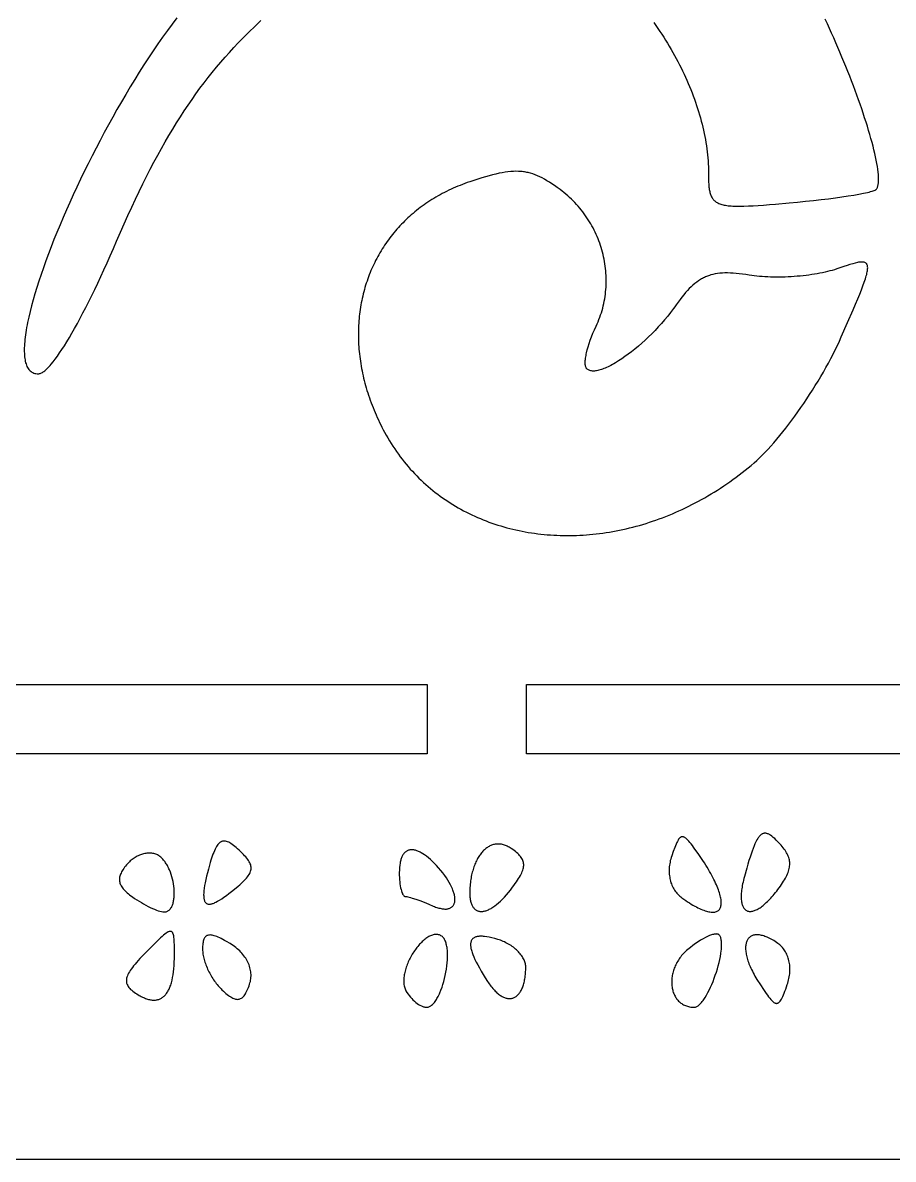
# Model space of a CAD drawing. Extents: x -452 to 452, y -1000 to 1000.
# Drawn here: x 64 to 294.4, y -1000 to -699.2 of the extents above; entities that cross this region are included whole.
import ezdxf

# ---------------------------------------------------------------- set-up
doc = ezdxf.new("R2010")
doc.units = 0
doc.layers.add('LAYER_1', color=18, linetype='CONTINUOUS')

msp = doc.modelspace()

# ---------------------------------------------------------------- linework, layer by layer
at = {"layer": 'LAYER_1'}
for points in [[(0, -1000), (452.5, -1000), (452.5, 1000), (-452.5, 1000), (-452.5, -1000)], [(351.23, -707.7), (350.99, -892.7), (197.29, -892.7), (197.29, -874.38), (333.59, -874.38), (333.59, -707.7)], [(257.52, -815.67), (258.23, -815.05), (258.95, -814.37), (259.69, -813.65), (260.44, -812.88), (261.21, -812.08), (261.98, -811.23), (262.76, -810.35), (263.55, -809.43), (264.34, -808.47), (265.14, -807.49), (265.93, -806.48), (266.73, -805.44), (267.53, -804.37), (268.33, -803.29), (269.12, -802.18), (269.91, -801.06), (270.69, -799.92), (271.46, -798.76), (272.23, -797.59), (272.98, -796.42), (273.72, -795.23), (274.45, -794.04), (275.16, -792.85), (275.85, -791.66), (276.53, -790.46), (277.18, -789.27), (277.81, -788.09), (278.43, -786.91), (279.01, -785.75), (279.57, -784.59), (280.11, -783.45), (280.61, -782.32), (282.28, -778.51), (283.72, -775.18), (284.36, -773.68), (284.94, -772.3), (285.47, -771.03), (285.93, -769.85), (286.34, -768.78), (286.69, -767.81), (286.99, -766.93), (287.11, -766.52), (287.22, -766.14), (287.32, -765.78), (287.4, -765.44), (287.47, -765.12), (287.52, -764.82), (287.56, -764.54), (287.58, -764.29), (287.59, -764.05), (287.58, -763.83), (287.56, -763.62), (287.52, -763.44), (287.47, -763.28), (287.4, -763.13), (287.32, -763), (287.23, -762.88), (287.11, -762.78), (286.99, -762.7), (286.85, -762.63), (286.69, -762.58), (286.52, -762.54), (286.33, -762.52), (286.13, -762.51), (285.91, -762.51), (285.68, -762.53), (285.43, -762.55), (285.17, -762.59), (284.89, -762.64), (284.29, -762.78), (283.63, -762.96), (282.9, -763.17), (282.12, -763.42), (281.27, -763.71), (279.38, -764.35), (278.81, -764.54), (278.22, -764.72), (277.61, -764.89), (276.97, -765.05), (276.32, -765.21), (275.64, -765.35), (274.95, -765.49), (274.24, -765.62), (273.51, -765.74), (272.77, -765.86), (272.03, -765.96), (271.27, -766.06), (270.5, -766.15), (269.72, -766.23), (268.94, -766.3), (268.16, -766.36), (267.37, -766.41), (266.58, -766.45), (265.79, -766.48), (265.01, -766.5), (264.22, -766.52), (263.44, -766.52), (262.67, -766.51), (261.91, -766.5), (261.15, -766.47), (260.41, -766.43), (259.67, -766.39), (258.95, -766.33), (258.25, -766.26), (257.56, -766.18), (256.89, -766.09), (256.24, -765.99), (255.33, -765.85), (254.45, -765.72), (253.61, -765.62), (252.79, -765.53), (252.01, -765.47), (251.25, -765.43), (250.52, -765.41), (249.82, -765.42), (249.14, -765.44), (248.48, -765.49), (247.84, -765.57), (247.23, -765.67), (246.63, -765.8), (246.05, -765.95), (245.76, -766.04), (245.48, -766.13), (245.2, -766.23), (244.93, -766.34), (244.66, -766.45), (244.39, -766.58), (244.13, -766.7), (243.87, -766.84), (243.61, -766.98), (243.35, -767.13), (242.84, -767.46), (242.34, -767.81), (241.84, -768.19), (241.35, -768.61), (240.87, -769.06), (240.38, -769.54), (239.89, -770.05), (239.41, -770.59), (238.92, -771.17), (238.43, -771.79), (237.93, -772.44), (237.42, -773.13), (236.91, -773.85), (236.55, -774.35), (236.19, -774.86), (235.44, -775.85), (234.66, -776.83), (233.85, -777.8), (233.03, -778.76), (232.18, -779.69), (231.32, -780.6), (230.45, -781.49), (229.57, -782.36), (228.68, -783.2), (227.78, -784.01), (226.89, -784.79), (225.99, -785.54), (225.1, -786.25), (224.22, -786.92), (223.35, -787.56), (222.49, -788.15), (221.65, -788.71), (220.83, -789.21), (220.42, -789.45), (220.03, -789.67), (219.63, -789.88), (219.25, -790.08), (218.87, -790.26), (218.5, -790.43), (218.14, -790.59), (217.79, -790.74), (217.44, -790.87), (217.1, -790.98), (216.78, -791.09), (216.46, -791.17), (216.15, -791.24), (215.85, -791.3), (215.56, -791.34), (215.29, -791.37), (215.02, -791.38), (214.77, -791.37), (214.53, -791.35), (214.3, -791.31), (214.08, -791.25), (213.88, -791.18), (213.69, -791.08), (213.52, -790.97), (213.36, -790.84), (213.21, -790.7), (213.12, -790.58), (213.05, -790.44), (212.98, -790.28), (212.93, -790.09), (212.89, -789.89), (212.86, -789.67), (212.84, -789.43), (212.84, -789.17), (212.84, -788.9), (212.86, -788.6), (212.89, -788.3), (212.93, -787.97), (212.98, -787.64), (213.04, -787.29), (213.11, -786.92), (213.18, -786.55), (213.37, -785.76), (213.6, -784.94), (213.87, -784.08), (214.17, -783.2), (214.5, -782.29), (214.87, -781.37), (215.27, -780.43), (215.71, -779.49), (215.98, -778.9), (216.23, -778.32), (216.47, -777.73), (216.69, -777.13), (216.91, -776.53), (217.1, -775.93), (217.28, -775.33), (217.45, -774.72), (217.61, -774.11), (217.75, -773.5), (217.87, -772.88), (217.99, -772.27), (218.09, -771.65), (218.17, -771.03), (218.24, -770.41), (218.3, -769.79), (218.34, -769.17), (218.37, -768.55), (218.39, -767.92), (218.39, -767.3), (218.38, -766.68), (218.36, -766.06), (218.32, -765.44), (218.27, -764.82), (218.21, -764.2), (218.14, -763.58), (218.05, -762.96), (217.94, -762.35), (217.83, -761.74), (217.7, -761.13), (217.56, -760.52), (217.41, -759.91), (217.24, -759.31), (217.07, -758.71), (216.87, -758.12), (216.67, -757.52), (216.46, -756.94), (216.23, -756.35), (215.99, -755.77), (215.74, -755.2), (215.47, -754.63), (215.19, -754.06), (214.91, -753.5), (214.6, -752.95), (214.29, -752.4), (213.97, -751.85), (213.63, -751.32), (213.28, -750.78), (212.92, -750.26), (212.55, -749.74), (212.17, -749.23), (211.77, -748.73), (211.37, -748.23), (210.95, -747.74), (210.52, -747.26), (210.08, -746.79), (209.63, -746.33), (209.17, -745.87), (208.7, -745.43), (208.21, -744.99), (207.72, -744.56), (207.21, -744.14), (206.69, -743.73), (206.17, -743.34), (205.43, -742.8), (204.72, -742.3), (204.03, -741.83), (203.36, -741.39), (202.71, -740.99), (202.06, -740.62), (201.43, -740.27), (200.8, -739.96), (200.18, -739.68), (199.57, -739.43), (198.95, -739.21), (198.34, -739.02), (198.03, -738.94), (197.72, -738.86), (197.41, -738.79), (197.1, -738.73), (196.78, -738.68), (196.47, -738.63), (196.15, -738.59), (195.82, -738.56), (195.17, -738.52), (194.5, -738.51), (193.81, -738.53), (193.1, -738.57), (192.38, -738.65), (191.62, -738.75), (190.84, -738.88), (190.04, -739.04), (189.2, -739.23), (188.32, -739.44), (187.42, -739.68), (186.47, -739.95), (185.48, -740.24), (184.45, -740.56), (183.37, -740.91), (182.25, -741.29), (181.61, -741.51), (180.98, -741.74), (180.35, -741.97), (179.73, -742.22), (179.11, -742.47), (178.5, -742.72), (177.9, -742.99), (177.31, -743.26), (176.72, -743.54), (176.13, -743.82), (175.56, -744.11), (174.99, -744.41), (174.43, -744.71), (173.87, -745.03), (173.32, -745.34), (172.78, -745.67), (172.24, -746), (171.72, -746.33), (171.19, -746.68), (170.68, -747.03), (170.17, -747.38), (169.67, -747.74), (169.17, -748.11), (168.69, -748.48), (168.21, -748.86), (167.73, -749.25), (167.27, -749.64), (166.81, -750.03), (166.35, -750.43), (165.91, -750.84), (165.47, -751.25), (165.04, -751.67), (164.61, -752.1), (164.19, -752.53), (163.78, -752.96), (163.38, -753.4), (162.98, -753.84), (162.6, -754.29), (162.21, -754.75), (161.84, -755.21), (161.47, -755.67), (161.11, -756.14), (160.76, -756.61), (160.41, -757.09), (160.08, -757.57), (159.75, -758.06), (159.42, -758.55), (159.11, -759.05), (158.8, -759.55), (158.5, -760.06), (158.2, -760.57), (157.92, -761.08), (157.64, -761.6), (157.37, -762.12), (157.11, -762.64), (156.85, -763.17), (156.6, -763.71), (156.36, -764.24), (156.13, -764.78), (155.9, -765.33), (155.68, -765.88), (155.48, -766.43), (155.27, -766.98), (155.08, -767.54), (154.89, -768.1), (154.71, -768.67), (154.54, -769.24), (154.38, -769.81), (154.22, -770.38), (154.08, -770.96), (153.94, -771.54), (153.8, -772.13), (153.68, -772.71), (153.57, -773.3), (153.46, -773.89), (153.36, -774.49), (153.27, -775.09), (153.18, -775.69), (153.11, -776.29), (153.04, -776.89), (152.98, -777.5), (152.93, -778.11), (152.89, -778.72), (152.85, -779.34), (152.82, -779.95), (152.8, -780.57), (152.79, -781.19), (152.79, -781.81), (152.8, -782.44), (152.81, -783.06), (152.84, -783.69), (152.87, -784.32), (152.91, -784.95), (152.95, -785.58), (153.01, -786.21), (153.08, -786.85), (153.15, -787.49), (153.23, -788.12), (153.32, -788.76), (153.42, -789.4), (153.53, -790.04), (153.64, -790.69), (153.77, -791.33), (153.9, -791.97), (154.04, -792.62), (154.19, -793.26), (154.35, -793.91), (154.52, -794.56), (154.69, -795.21), (154.88, -795.85), (155.07, -796.5), (155.27, -797.15), (155.48, -797.8), (155.7, -798.45), (155.93, -799.1), (156.17, -799.75), (156.42, -800.4), (156.67, -801.05), (156.94, -801.7), (157.21, -802.35), (157.49, -803), (157.78, -803.65), (158.08, -804.3), (158.39, -804.95), (158.71, -805.6), (159.04, -806.25), (159.38, -806.9), (159.72, -807.55), (160.14, -808.31), (160.58, -809.07), (161.02, -809.81), (161.47, -810.55), (161.94, -811.27), (162.41, -811.98), (162.89, -812.68), (163.39, -813.37), (163.89, -814.05), (164.4, -814.72), (164.92, -815.38), (165.45, -816.03), (165.99, -816.67), (166.54, -817.3), (167.1, -817.91), (167.67, -818.52), (168.24, -819.11), (168.83, -819.69), (169.42, -820.27), (170.02, -820.83), (170.63, -821.38), (171.24, -821.92), (171.87, -822.45), (172.5, -822.97), (173.14, -823.48), (173.79, -823.97), (174.44, -824.46), (175.1, -824.93), (175.77, -825.4), (176.45, -825.85), (177.13, -826.29), (177.82, -826.72), (178.52, -827.14), (179.22, -827.55), (179.93, -827.95), (180.65, -828.34), (181.37, -828.72), (182.1, -829.08), (182.84, -829.44), (183.58, -829.78), (184.32, -830.11), (185.08, -830.43), (185.83, -830.74), (186.6, -831.04), (187.36, -831.33), (188.14, -831.61), (188.92, -831.87), (189.7, -832.13), (190.49, -832.37), (191.28, -832.61), (192.08, -832.83), (192.88, -833.04), (193.68, -833.24), (194.49, -833.43), (195.31, -833.6), (196.13, -833.77), (196.95, -833.92), (197.77, -834.07), (198.6, -834.2), (199.44, -834.32), (200.27, -834.43), (201.11, -834.53), (201.95, -834.61), (202.8, -834.69), (203.65, -834.76), (204.5, -834.81), (205.35, -834.85), (206.21, -834.88), (207.06, -834.9), (207.92, -834.91), (208.79, -834.91), (209.65, -834.89), (210.52, -834.87), (211.39, -834.83), (212.25, -834.78), (213.13, -834.72), (214, -834.65), (214.87, -834.57), (215.75, -834.47), (216.62, -834.37), (217.5, -834.25), (218.38, -834.12), (219.26, -833.98), (220.14, -833.83), (221.02, -833.67), (221.9, -833.49), (222.78, -833.31), (223.66, -833.11), (224.53, -832.9), (225.41, -832.68), (226.29, -832.45), (227.17, -832.21), (228.05, -831.95), (228.93, -831.68), (229.81, -831.41), (230.68, -831.12), (231.56, -830.82), (232.43, -830.5), (233.3, -830.18), (234.18, -829.84), (235.05, -829.49), (235.91, -829.14), (236.78, -828.76), (237.64, -828.38), (238.51, -827.99), (239.37, -827.58), (240.23, -827.16), (241.08, -826.73), (241.94, -826.29), (242.79, -825.84), (243.63, -825.38), (244.48, -824.9), (245.32, -824.41), (246.16, -823.91), (247, -823.4), (247.83, -822.88), (248.66, -822.34), (249.49, -821.79), (250.31, -821.24), (251.13, -820.67), (251.94, -820.08), (252.75, -819.49), (253.56, -818.88), (254.36, -818.26), (255.16, -817.63), (255.95, -816.99), (256.74, -816.34)], [(3.82, -874.38), (171.03, -874.38), (171.03, -892.7), (3.93, -892.7)], [(264.69, -916.9), (264.23, -916.4), (263.8, -915.94), (263.39, -915.51), (262.99, -915.13), (262.61, -914.8), (262.25, -914.5), (261.9, -914.25), (261.73, -914.15), (261.57, -914.05), (261.4, -913.97), (261.24, -913.89), (261.09, -913.83), (260.93, -913.78), (260.78, -913.75), (260.64, -913.72), (260.49, -913.71), (260.35, -913.71), (260.21, -913.72), (260.07, -913.75), (259.93, -913.78), (259.79, -913.83), (259.66, -913.9), (259.53, -913.98), (259.4, -914.07), (259.27, -914.17), (259.14, -914.29), (259.01, -914.42), (258.88, -914.56), (258.76, -914.72), (258.63, -914.89), (258.51, -915.08), (258.25, -915.49), (258, -915.96), (257.75, -916.49), (257.5, -917.08), (257.24, -917.73), (256.98, -918.44), (256.72, -919.21), (256.45, -920.04), (256.17, -920.94), (255.88, -921.9), (255.58, -922.93), (254.95, -925.19), (254.82, -925.69), (254.7, -926.17), (254.59, -926.65), (254.49, -927.11), (254.41, -927.55), (254.33, -927.99), (254.27, -928.41), (254.21, -928.81), (254.17, -929.2), (254.14, -929.58), (254.12, -929.95), (254.11, -930.3), (254.1, -930.63), (254.11, -930.95), (254.13, -931.26), (254.16, -931.56), (254.2, -931.84), (254.25, -932.1), (254.3, -932.35), (254.37, -932.59), (254.44, -932.81), (254.53, -933.02), (254.62, -933.21), (254.72, -933.39), (254.83, -933.56), (254.95, -933.71), (255.08, -933.84), (255.21, -933.96), (255.35, -934.07), (255.5, -934.16), (255.66, -934.24), (255.82, -934.3), (256, -934.35), (256.18, -934.38), (256.36, -934.4), (256.55, -934.4), (256.75, -934.38), (256.96, -934.36), (257.17, -934.31), (257.39, -934.25), (257.62, -934.18), (257.85, -934.09), (258.09, -933.98), (258.33, -933.86), (258.58, -933.73), (258.83, -933.58), (259.09, -933.41), (259.36, -933.23), (259.62, -933.03), (259.9, -932.82), (260.18, -932.59), (260.46, -932.34), (260.75, -932.08), (261.04, -931.8), (261.34, -931.51), (261.64, -931.2), (261.94, -930.88), (262.25, -930.54), (262.56, -930.18), (262.88, -929.81), (263.2, -929.42), (263.52, -929.01), (263.84, -928.59), (264.17, -928.15), (264.49, -927.7), (264.8, -927.27), (265.08, -926.84), (265.35, -926.42), (265.59, -926.02), (265.81, -925.62), (266.02, -925.23), (266.2, -924.85), (266.37, -924.48), (266.51, -924.12), (266.63, -923.76), (266.74, -923.41), (266.82, -923.06), (266.89, -922.72), (266.93, -922.39), (266.96, -922.05), (266.96, -921.73), (266.95, -921.4), (266.91, -921.08), (266.86, -920.76), (266.79, -920.44), (266.69, -920.12), (266.58, -919.81), (266.45, -919.49), (266.3, -919.17), (266.12, -918.86), (265.93, -918.54), (265.72, -918.22), (265.49, -917.89), (265.24, -917.57), (264.97, -917.24)], [(121.21, -918.18), (120.82, -917.82), (120.44, -917.49), (120.08, -917.19), (119.73, -916.91), (119.4, -916.67), (119.08, -916.45), (118.77, -916.26), (118.47, -916.11), (118.19, -915.98), (117.91, -915.89), (117.65, -915.82), (117.39, -915.79), (117.27, -915.78), (117.15, -915.79), (117.03, -915.8), (116.91, -915.82), (116.8, -915.84), (116.68, -915.88), (116.57, -915.92), (116.46, -915.97), (116.35, -916.03), (116.24, -916.1), (116.03, -916.26), (115.83, -916.45), (115.63, -916.68), (115.43, -916.94), (115.24, -917.24), (115.05, -917.57), (114.87, -917.93), (114.68, -918.33), (114.5, -918.77), (114.32, -919.24), (114.13, -919.74), (113.95, -920.29), (113.77, -920.87), (113.58, -921.48), (113.39, -922.14), (113.1, -923.18), (112.85, -924.17), (112.62, -925.1), (112.42, -925.98), (112.24, -926.8), (112.1, -927.56), (112, -928.27), (111.92, -928.92), (111.87, -929.51), (111.85, -930.05), (111.86, -930.3), (111.87, -930.54), (111.89, -930.76), (111.91, -930.97), (111.95, -931.16), (111.99, -931.34), (112.04, -931.51), (112.1, -931.67), (112.17, -931.81), (112.25, -931.93), (112.33, -932.05), (112.42, -932.15), (112.53, -932.24), (112.64, -932.31), (112.75, -932.37), (112.88, -932.42), (113.01, -932.45), (113.16, -932.48), (113.31, -932.48), (113.47, -932.48), (113.64, -932.46), (113.82, -932.43), (114, -932.39), (114.2, -932.33), (114.4, -932.26), (114.61, -932.18), (114.83, -932.08), (115.06, -931.98), (115.55, -931.72), (116.07, -931.42), (116.63, -931.06), (117.23, -930.66), (117.86, -930.2), (118.53, -929.7), (119.23, -929.14), (119.97, -928.54), (120.96, -927.71), (121.41, -927.32), (121.82, -926.94), (122.21, -926.58), (122.56, -926.23), (122.88, -925.89), (123.17, -925.57), (123.43, -925.25), (123.66, -924.95), (123.86, -924.65), (124.03, -924.35), (124.17, -924.06), (124.27, -923.78), (124.35, -923.5), (124.4, -923.22), (124.42, -922.94), (124.41, -922.67), (124.37, -922.39), (124.3, -922.11), (124.2, -921.82), (124.07, -921.54), (123.91, -921.24), (123.72, -920.94), (123.51, -920.64), (123.27, -920.32), (122.99, -919.99), (122.69, -919.66), (122.36, -919.31), (122.01, -918.95), (121.62, -918.57)], [(193.24, -917.75), (192.98, -917.58), (192.72, -917.42), (192.47, -917.28), (192.21, -917.15), (191.96, -917.03), (191.7, -916.93), (191.45, -916.84), (191.2, -916.76), (190.95, -916.69), (190.7, -916.64), (190.45, -916.6), (190.2, -916.58), (189.96, -916.56), (189.71, -916.56), (189.47, -916.57), (189.23, -916.59), (188.99, -916.63), (188.76, -916.67), (188.52, -916.73), (188.29, -916.8), (188.06, -916.88), (187.84, -916.97), (187.61, -917.08), (187.39, -917.19), (187.18, -917.32), (186.96, -917.45), (186.75, -917.6), (186.54, -917.76), (186.34, -917.93), (186.14, -918.1), (185.94, -918.29), (185.75, -918.49), (185.56, -918.7), (185.37, -918.92), (185.19, -919.14), (185.01, -919.38), (184.84, -919.63), (184.67, -919.88), (184.51, -920.15), (184.35, -920.42), (184.2, -920.7), (184.05, -921), (183.9, -921.3), (183.76, -921.61), (183.63, -921.92), (183.5, -922.25), (183.38, -922.58), (183.27, -922.92), (183.15, -923.27), (183.05, -923.63), (182.95, -923.99), (182.86, -924.37), (182.77, -924.75), (182.69, -925.13), (182.62, -925.53), (182.55, -925.93), (182.49, -926.34), (182.44, -926.75), (182.4, -927.17), (182.36, -927.6), (182.33, -928.04), (182.3, -928.48), (182.29, -928.92), (182.28, -929.38), (182.28, -929.71), (182.29, -930.03), (182.3, -930.34), (182.33, -930.64), (182.36, -930.93), (182.4, -931.2), (182.45, -931.47), (182.5, -931.72), (182.56, -931.96), (182.63, -932.19), (182.71, -932.41), (182.79, -932.62), (182.88, -932.81), (182.98, -933), (183.08, -933.17), (183.19, -933.33), (183.31, -933.48), (183.43, -933.62), (183.56, -933.75), (183.7, -933.86), (183.84, -933.97), (183.98, -934.06), (184.13, -934.14), (184.29, -934.21), (184.45, -934.27), (184.62, -934.32), (184.79, -934.36), (184.97, -934.39), (185.15, -934.4), (185.34, -934.41), (185.53, -934.4), (185.73, -934.38), (185.93, -934.35), (186.13, -934.31), (186.34, -934.26), (186.55, -934.2), (186.77, -934.12), (186.99, -934.04), (187.21, -933.94), (187.44, -933.83), (187.67, -933.72), (187.9, -933.59), (188.14, -933.45), (188.38, -933.3), (188.87, -932.96), (189.37, -932.59), (189.88, -932.16), (190.39, -931.7), (190.92, -931.19), (191.45, -930.64), (191.98, -930.05), (192.52, -929.41), (193.07, -928.73), (193.61, -928.01), (193.98, -927.51), (194.32, -927.03), (194.64, -926.57), (194.93, -926.12), (195.2, -925.7), (195.45, -925.29), (195.67, -924.9), (195.86, -924.52), (196.04, -924.16), (196.18, -923.82), (196.31, -923.48), (196.41, -923.16), (196.48, -922.84), (196.53, -922.54), (196.56, -922.25), (196.56, -921.96), (196.54, -921.68), (196.49, -921.41), (196.42, -921.15), (196.32, -920.88), (196.2, -920.62), (196.06, -920.37), (195.89, -920.11), (195.69, -919.86), (195.47, -919.61), (195.23, -919.35), (194.96, -919.1), (194.66, -918.84), (194.34, -918.57), (194, -918.3), (193.63, -918.03)], [(243.57, -920.35), (242.68, -919.03), (241.88, -917.89), (241.52, -917.39), (241.18, -916.92), (240.86, -916.51), (240.55, -916.13), (240.26, -915.79), (239.99, -915.5), (239.74, -915.25), (239.49, -915.05), (239.26, -914.89), (239.15, -914.82), (239.04, -914.76), (238.94, -914.72), (238.83, -914.69), (238.73, -914.66), (238.63, -914.65), (238.54, -914.65), (238.44, -914.65), (238.35, -914.67), (238.26, -914.7), (238.17, -914.74), (238.08, -914.79), (237.99, -914.85), (237.9, -914.92), (237.81, -915), (237.73, -915.09), (237.56, -915.31), (237.39, -915.57), (237.22, -915.86), (237.05, -916.2), (236.87, -916.58), (236.69, -917), (236.51, -917.47), (236.13, -918.51), (235.71, -919.73), (235.57, -920.14), (235.46, -920.55), (235.35, -920.96), (235.27, -921.37), (235.19, -921.78), (235.13, -922.19), (235.09, -922.59), (235.06, -923), (235.04, -923.39), (235.04, -923.79), (235.06, -924.18), (235.08, -924.57), (235.12, -924.95), (235.18, -925.33), (235.24, -925.71), (235.33, -926.07), (235.42, -926.43), (235.53, -926.79), (235.65, -927.13), (235.79, -927.47), (235.93, -927.8), (236.1, -928.12), (236.27, -928.44), (236.46, -928.74), (236.65, -929.03), (236.87, -929.32), (237.09, -929.59), (237.33, -929.85), (237.57, -930.1), (237.84, -930.34), (238.11, -930.57), (238.39, -930.78), (238.92, -931.15), (239.43, -931.5), (239.93, -931.83), (240.42, -932.15), (240.89, -932.44), (241.35, -932.71), (241.8, -932.97), (242.24, -933.2), (242.66, -933.42), (243.07, -933.62), (243.46, -933.8), (243.84, -933.96), (244.21, -934.1), (244.57, -934.23), (244.91, -934.33), (245.23, -934.42), (245.55, -934.49), (245.85, -934.55), (246.13, -934.59), (246.4, -934.6), (246.66, -934.61), (246.9, -934.59), (247.13, -934.56), (247.35, -934.51), (247.55, -934.45), (247.74, -934.37), (247.91, -934.27), (248.07, -934.16), (248.21, -934.03), (248.34, -933.88), (248.45, -933.72), (248.55, -933.54), (248.64, -933.35), (248.71, -933.14), (248.76, -932.92), (248.8, -932.68), (248.82, -932.42), (248.83, -932.15), (248.83, -931.87), (248.81, -931.57), (248.77, -931.26), (248.72, -930.93), (248.65, -930.59), (248.57, -930.23), (248.47, -929.86), (248.36, -929.48), (248.23, -929.08), (248.08, -928.67), (247.92, -928.25), (247.75, -927.81), (247.55, -927.36), (247.35, -926.9), (247.12, -926.42), (246.88, -925.93), (246.62, -925.43), (246.35, -924.91), (246.06, -924.38), (245.75, -923.84), (245.43, -923.29), (245.09, -922.73), (244.74, -922.15), (244.36, -921.56), (243.97, -920.96)], [(100.08, -919.72), (99.87, -919.58), (99.64, -919.46), (99.42, -919.35), (99.18, -919.25), (98.94, -919.17), (98.69, -919.1), (98.43, -919.05), (98.17, -919.01), (97.91, -918.98), (97.64, -918.97), (97.36, -918.97), (97.09, -918.98), (96.81, -919), (96.53, -919.04), (96.25, -919.09), (95.96, -919.15), (95.68, -919.23), (95.4, -919.31), (95.11, -919.41), (94.83, -919.52), (94.55, -919.65), (94.27, -919.78), (94, -919.93), (93.73, -920.09), (93.46, -920.26), (93.2, -920.44), (92.94, -920.63), (92.69, -920.83), (92.44, -921.04), (92.2, -921.26), (91.97, -921.5), (91.74, -921.74), (91.45, -922.08), (91.18, -922.41), (90.92, -922.73), (90.69, -923.05), (90.48, -923.36), (90.29, -923.66), (90.13, -923.95), (89.98, -924.24), (89.85, -924.52), (89.75, -924.8), (89.67, -925.08), (89.61, -925.34), (89.57, -925.61), (89.55, -925.87), (89.55, -926.13), (89.58, -926.39), (89.63, -926.65), (89.7, -926.9), (89.79, -927.15), (89.9, -927.4), (90.04, -927.66), (90.19, -927.91), (90.37, -928.16), (90.57, -928.42), (90.8, -928.67), (91.05, -928.93), (91.31, -929.19), (91.61, -929.45), (91.92, -929.72), (92.26, -929.98), (92.61, -930.26), (93, -930.54), (93.58, -930.94), (94.17, -931.33), (94.77, -931.71), (95.37, -932.08), (95.97, -932.42), (96.57, -932.75), (97.16, -933.06), (97.73, -933.35), (98.29, -933.61), (98.83, -933.84), (99.33, -934.04), (99.81, -934.22), (100.26, -934.36), (100.66, -934.46), (101.02, -934.53), (101.18, -934.54), (101.33, -934.55), (101.53, -934.55), (101.72, -934.53), (101.9, -934.49), (102.08, -934.44), (102.24, -934.37), (102.4, -934.28), (102.55, -934.19), (102.7, -934.07), (102.84, -933.95), (102.97, -933.81), (103.09, -933.66), (103.2, -933.49), (103.31, -933.32), (103.41, -933.13), (103.5, -932.93), (103.59, -932.72), (103.67, -932.5), (103.74, -932.28), (103.81, -932.04), (103.86, -931.8), (103.91, -931.54), (103.96, -931.28), (103.99, -931.01), (104.03, -930.74), (104.07, -930.17), (104.08, -929.59), (104.06, -928.98), (104.03, -928.36), (103.96, -927.74), (103.87, -927.1), (103.75, -926.47), (103.61, -925.83), (103.44, -925.21), (103.25, -924.59), (103.04, -923.98), (102.8, -923.39), (102.67, -923.1), (102.54, -922.82), (102.4, -922.55), (102.25, -922.28), (102.1, -922.01), (101.95, -921.76), (101.78, -921.51), (101.62, -921.27), (101.44, -921.04), (101.26, -920.82), (101.08, -920.61), (100.89, -920.41), (100.7, -920.22), (100.5, -920.04), (100.29, -919.87)], [(174.04, -922.88), (173.47, -922.26), (172.92, -921.68), (172.38, -921.15), (171.85, -920.66), (171.33, -920.21), (170.82, -919.8), (170.33, -919.44), (169.85, -919.12), (169.38, -918.85), (169.16, -918.72), (168.93, -918.61), (168.71, -918.51), (168.5, -918.42), (168.28, -918.34), (168.07, -918.27), (167.87, -918.21), (167.67, -918.16), (167.47, -918.13), (167.28, -918.1), (167.09, -918.08), (166.91, -918.08), (166.73, -918.08), (166.55, -918.1), (166.38, -918.13), (166.22, -918.16), (166.06, -918.21), (165.9, -918.27), (165.75, -918.34), (165.6, -918.41), (165.46, -918.5), (165.32, -918.6), (165.19, -918.71), (165.06, -918.83), (164.94, -918.97), (164.82, -919.11), (164.7, -919.26), (164.6, -919.42), (164.5, -919.6), (164.4, -919.78), (164.31, -919.97), (164.22, -920.18), (164.14, -920.39), (164.07, -920.62), (164, -920.86), (163.93, -921.1), (163.88, -921.36), (163.82, -921.63), (163.74, -922.19), (163.68, -922.8), (163.64, -923.45), (163.63, -924.14), (163.63, -924.78), (163.66, -925.4), (163.7, -926), (163.75, -926.58), (163.81, -927.13), (163.89, -927.65), (163.98, -928.13), (164.08, -928.58), (164.19, -928.98), (164.31, -929.35), (164.44, -929.66), (164.51, -929.8), (164.58, -929.93), (164.65, -930.04), (164.72, -930.14), (164.79, -930.23), (164.87, -930.3), (164.95, -930.35), (165.02, -930.39), (165.1, -930.42), (165.18, -930.43), (165.37, -930.44), (165.61, -930.48), (165.91, -930.54), (166.25, -930.63), (166.63, -930.73), (167.06, -930.86), (168.01, -931.17), (169.07, -931.55), (170.21, -931.98), (171.41, -932.46), (172.62, -932.97), (172.94, -933.1), (173.25, -933.23), (173.55, -933.33), (173.85, -933.43), (174.13, -933.51), (174.41, -933.58), (174.68, -933.64), (174.93, -933.69), (175.18, -933.73), (175.42, -933.75), (175.65, -933.77), (175.87, -933.77), (176.08, -933.76), (176.29, -933.74), (176.48, -933.71), (176.66, -933.67), (176.84, -933.62), (177, -933.55), (177.16, -933.48), (177.3, -933.4), (177.44, -933.31), (177.57, -933.21), (177.69, -933.1), (177.79, -932.99), (177.89, -932.86), (177.98, -932.72), (178.06, -932.58), (178.13, -932.43), (178.19, -932.27), (178.24, -932.1), (178.28, -931.92), (178.31, -931.74), (178.34, -931.55), (178.35, -931.35), (178.35, -931.14), (178.34, -930.93), (178.32, -930.71), (178.3, -930.48), (178.26, -930.25), (178.21, -930.01), (178.16, -929.77), (178.09, -929.52), (178.01, -929.26), (177.92, -929), (177.83, -928.73), (177.72, -928.46), (177.47, -927.9), (177.19, -927.32), (176.86, -926.73), (176.5, -926.12), (176.09, -925.49), (175.64, -924.86), (175.15, -924.21), (174.61, -923.55)], [(104.12, -945.84), (104.12, -944.42), (104.1, -943.18), (104.08, -942.63), (104.06, -942.13), (104.02, -941.67), (103.98, -941.26), (103.92, -940.9), (103.85, -940.59), (103.77, -940.32), (103.72, -940.2), (103.67, -940.1), (103.62, -940), (103.56, -939.92), (103.49, -939.85), (103.42, -939.79), (103.35, -939.75), (103.27, -939.71), (103.19, -939.69), (103.1, -939.67), (103.01, -939.67), (102.91, -939.68), (102.8, -939.7), (102.69, -939.73), (102.58, -939.78), (102.45, -939.83), (102.19, -939.98), (101.89, -940.17), (101.57, -940.41), (101.22, -940.69), (100.84, -941.01), (100.43, -941.39), (99.98, -941.8), (98.99, -942.77), (97.85, -943.92), (96.54, -945.24), (95.98, -945.82), (95.46, -946.37), (94.96, -946.9), (94.5, -947.41), (94.07, -947.89), (93.68, -948.36), (93.31, -948.81), (92.98, -949.23), (92.68, -949.64), (92.42, -950.04), (92.18, -950.42), (91.97, -950.78), (91.8, -951.13), (91.66, -951.46), (91.55, -951.79), (91.46, -952.1), (91.41, -952.4), (91.39, -952.69), (91.39, -952.84), (91.4, -952.98), (91.42, -953.11), (91.44, -953.25), (91.47, -953.39), (91.51, -953.52), (91.61, -953.78), (91.74, -954.04), (91.89, -954.29), (92.08, -954.54), (92.29, -954.78), (92.53, -955.03), (92.81, -955.27), (93.1, -955.51), (93.43, -955.76), (93.79, -956), (94.17, -956.25), (94.77, -956.61), (95.06, -956.78), (95.35, -956.93), (95.63, -957.07), (95.91, -957.2), (96.18, -957.31), (96.45, -957.42), (96.72, -957.52), (96.98, -957.6), (97.24, -957.67), (97.49, -957.74), (97.74, -957.79), (97.98, -957.83), (98.22, -957.86), (98.45, -957.87), (98.68, -957.88), (98.91, -957.88), (99.13, -957.86), (99.34, -957.83), (99.56, -957.79), (99.76, -957.74), (99.96, -957.68), (100.16, -957.61), (100.35, -957.53), (100.54, -957.44), (100.73, -957.33), (100.9, -957.22), (101.08, -957.09), (101.25, -956.95), (101.41, -956.81), (101.57, -956.65), (101.73, -956.48), (101.88, -956.3), (102.02, -956.1), (102.16, -955.9), (102.3, -955.69), (102.43, -955.46), (102.56, -955.23), (102.68, -954.98), (102.8, -954.72), (102.91, -954.46), (103.01, -954.18), (103.12, -953.89), (103.21, -953.59), (103.31, -953.28), (103.48, -952.62), (103.63, -951.92), (103.76, -951.18), (103.87, -950.4), (103.96, -949.57), (104.03, -948.71), (104.08, -947.79), (104.11, -946.84)], [(118.86, -942.92), (117.85, -942.32), (117.37, -942.06), (116.92, -941.82), (116.49, -941.6), (116.09, -941.4), (115.7, -941.22), (115.33, -941.07), (114.99, -940.94), (114.66, -940.83), (114.35, -940.75), (114.07, -940.69), (113.8, -940.65), (113.54, -940.64), (113.31, -940.65), (113.09, -940.68), (112.89, -940.73), (112.7, -940.81), (112.53, -940.91), (112.38, -941.04), (112.24, -941.19), (112.11, -941.36), (112, -941.56), (111.91, -941.78), (111.82, -942.03), (111.75, -942.3), (111.69, -942.6), (111.64, -942.91), (111.61, -943.26), (111.58, -943.63), (111.56, -944.02), (111.56, -944.44), (111.57, -944.75), (111.59, -945.06), (111.62, -945.39), (111.67, -945.72), (111.72, -946.06), (111.79, -946.41), (111.87, -946.76), (111.97, -947.11), (112.07, -947.47), (112.18, -947.84), (112.31, -948.2), (112.44, -948.57), (112.59, -948.93), (112.74, -949.3), (112.9, -949.67), (113.07, -950.03), (113.25, -950.4), (113.44, -950.76), (113.63, -951.11), (113.83, -951.47), (114.04, -951.82), (114.26, -952.16), (114.48, -952.5), (114.71, -952.83), (114.94, -953.16), (115.18, -953.48), (115.42, -953.78), (115.67, -954.08), (115.92, -954.37), (116.18, -954.65), (116.44, -954.92), (116.7, -955.17), (117.07, -955.51), (117.42, -955.82), (117.76, -956.11), (118.09, -956.37), (118.4, -956.61), (118.71, -956.82), (119, -957.02), (119.28, -957.18), (119.56, -957.33), (119.82, -957.44), (120.07, -957.54), (120.32, -957.61), (120.55, -957.65), (120.78, -957.67), (121, -957.66), (121.22, -957.63), (121.42, -957.57), (121.63, -957.49), (121.82, -957.39), (122.01, -957.25), (122.19, -957.1), (122.37, -956.91), (122.55, -956.7), (122.72, -956.47), (122.89, -956.21), (123.05, -955.92), (123.22, -955.61), (123.38, -955.27), (123.53, -954.9), (123.69, -954.51), (123.85, -954.1), (124, -953.65), (124.11, -953.3), (124.21, -952.94), (124.28, -952.57), (124.33, -952.21), (124.37, -951.85), (124.38, -951.48), (124.38, -951.11), (124.36, -950.75), (124.32, -950.38), (124.26, -950.02), (124.18, -949.65), (124.09, -949.29), (123.98, -948.92), (123.85, -948.56), (123.71, -948.21), (123.55, -947.85), (123.37, -947.5), (123.18, -947.15), (122.97, -946.81), (122.74, -946.47), (122.5, -946.14), (122.24, -945.81), (121.97, -945.49), (121.68, -945.17), (121.38, -944.86), (121.06, -944.56), (120.73, -944.27), (120.39, -943.98), (120.02, -943.7), (119.65, -943.43), (119.26, -943.17)], [(174.85, -940.96), (174.65, -940.83), (174.44, -940.72), (174.23, -940.63), (174.01, -940.57), (173.79, -940.53), (173.57, -940.5), (173.34, -940.49), (173.1, -940.51), (172.87, -940.54), (172.63, -940.59), (172.39, -940.66), (172.15, -940.74), (171.91, -940.84), (171.66, -940.95), (171.42, -941.08), (171.17, -941.23), (170.93, -941.39), (170.68, -941.56), (170.44, -941.74), (170.19, -941.94), (169.95, -942.15), (169.71, -942.37), (169.47, -942.61), (169.23, -942.85), (169, -943.1), (168.77, -943.37), (168.54, -943.64), (168.31, -943.92), (168.09, -944.21), (167.87, -944.5), (167.66, -944.81), (167.45, -945.12), (167.25, -945.43), (167.05, -945.75), (166.86, -946.08), (166.68, -946.41), (166.5, -946.74), (166.33, -947.08), (166.16, -947.42), (166.01, -947.77), (165.86, -948.11), (165.72, -948.46), (165.59, -948.8), (165.46, -949.15), (165.35, -949.5), (165.25, -949.85), (165.15, -950.19), (165.07, -950.54), (164.99, -950.88), (164.93, -951.22), (164.88, -951.55), (164.84, -951.88), (164.81, -952.21), (164.8, -952.54), (164.79, -952.85), (164.8, -953.17), (164.82, -953.47), (164.86, -953.77), (164.91, -954.06), (164.98, -954.35), (165.06, -954.62), (165.15, -954.89), (165.26, -955.14), (165.38, -955.39), (165.64, -955.84), (165.93, -956.27), (166.23, -956.69), (166.56, -957.09), (166.9, -957.47), (167.25, -957.83), (167.61, -958.17), (167.98, -958.48), (168.35, -958.77), (168.73, -959.02), (169.1, -959.24), (169.47, -959.42), (169.65, -959.5), (169.83, -959.57), (170.01, -959.63), (170.18, -959.68), (170.36, -959.72), (170.52, -959.75), (170.69, -959.76), (170.85, -959.77), (171.05, -959.76), (171.24, -959.72), (171.43, -959.66), (171.63, -959.58), (171.82, -959.48), (172.01, -959.36), (172.19, -959.22), (172.38, -959.06), (172.56, -958.89), (172.74, -958.69), (172.92, -958.48), (173.09, -958.25), (173.26, -958.01), (173.43, -957.75), (173.6, -957.47), (173.76, -957.19), (173.92, -956.89), (174.08, -956.58), (174.23, -956.25), (174.38, -955.92), (174.66, -955.22), (174.93, -954.49), (175.18, -953.73), (175.41, -952.94), (175.61, -952.13), (175.8, -951.32), (175.96, -950.49), (176.1, -949.67), (176.22, -948.84), (176.3, -948.03), (176.36, -947.23), (176.39, -946.45), (176.4, -946.07), (176.39, -945.69), (176.38, -945.33), (176.36, -944.97), (176.34, -944.62), (176.3, -944.28), (176.26, -943.95), (176.2, -943.64), (176.14, -943.33), (176.07, -943.04), (175.99, -942.76), (175.91, -942.5), (175.81, -942.24), (175.7, -942.01), (175.59, -941.79), (175.46, -941.59), (175.32, -941.4), (175.18, -941.23), (175.02, -941.08)], [(197.1, -949.08), (197.09, -948.81), (197.06, -948.55), (197.01, -948.28), (196.94, -948.01), (196.86, -947.74), (196.76, -947.47), (196.64, -947.2), (196.51, -946.93), (196.36, -946.66), (196.2, -946.39), (196.02, -946.12), (195.82, -945.86), (195.61, -945.6), (195.39, -945.34), (195.16, -945.08), (194.91, -944.83), (194.65, -944.59), (194.38, -944.35), (194.1, -944.11), (193.81, -943.88), (193.51, -943.66), (193.2, -943.45), (192.88, -943.24), (192.55, -943.04), (192.21, -942.85), (191.86, -942.67), (191.51, -942.49), (191.15, -942.33), (190.79, -942.18), (190.42, -942.04), (190.04, -941.91), (189.66, -941.79), (188.88, -941.57), (188.14, -941.38), (187.45, -941.23), (186.8, -941.11), (186.2, -941.03), (185.91, -941), (185.64, -940.99), (185.38, -940.98), (185.13, -940.97), (184.89, -940.98), (184.67, -941), (184.45, -941.03), (184.25, -941.06), (184.05, -941.11), (183.87, -941.16), (183.7, -941.22), (183.54, -941.29), (183.4, -941.37), (183.26, -941.46), (183.13, -941.56), (183.02, -941.67), (182.92, -941.79), (182.83, -941.92), (182.75, -942.05), (182.68, -942.2), (182.62, -942.35), (182.57, -942.52), (182.54, -942.69), (182.51, -942.88), (182.5, -943.07), (182.5, -943.27), (182.51, -943.48), (182.53, -943.71), (182.56, -943.94), (182.6, -944.18), (182.66, -944.43), (182.72, -944.69), (182.8, -944.96), (182.89, -945.24), (183.1, -945.83), (183.35, -946.45), (183.65, -947.12), (183.99, -947.83), (184.38, -948.57), (184.81, -949.36), (185.28, -950.19), (185.8, -951.06), (186.36, -951.96), (186.97, -952.91), (187.2, -953.26), (187.43, -953.58), (187.65, -953.9), (187.88, -954.2), (188.11, -954.49), (188.34, -954.76), (188.56, -955.02), (188.79, -955.27), (189.02, -955.5), (189.25, -955.72), (189.47, -955.92), (189.7, -956.12), (189.92, -956.3), (190.15, -956.46), (190.37, -956.62), (190.59, -956.76), (190.81, -956.88), (191.03, -957), (191.24, -957.1), (191.46, -957.19), (191.67, -957.26), (191.88, -957.33), (192.09, -957.38), (192.3, -957.41), (192.5, -957.44), (192.7, -957.45), (192.9, -957.45), (193.09, -957.44), (193.29, -957.41), (193.48, -957.37), (193.66, -957.32), (193.84, -957.26), (194.02, -957.19), (194.2, -957.1), (194.37, -957), (194.54, -956.89), (194.7, -956.77), (194.86, -956.63), (195.02, -956.49), (195.17, -956.33), (195.31, -956.16), (195.45, -955.97), (195.59, -955.78), (195.72, -955.57), (195.85, -955.36), (195.97, -955.13), (196.08, -954.89), (196.19, -954.63), (196.3, -954.37), (196.4, -954.1), (196.49, -953.81), (196.58, -953.51), (196.66, -953.2), (196.73, -952.88), (196.8, -952.55), (196.86, -952.21), (196.91, -951.86), (196.96, -951.49), (197, -951.12), (197.04, -950.73), (197.06, -950.33), (197.08, -949.93), (197.09, -949.51)], [(248.3, -940.63), (248.21, -940.55), (248.11, -940.48), (247.99, -940.43), (247.85, -940.4), (247.7, -940.38), (247.54, -940.37), (247.36, -940.38), (247.17, -940.4), (246.96, -940.44), (246.74, -940.49), (246.51, -940.55), (246.27, -940.62), (246.02, -940.71), (245.76, -940.81), (245.21, -941.05), (244.63, -941.34), (244.02, -941.67), (243.38, -942.05), (242.72, -942.46), (242.04, -942.92), (241.35, -943.41), (240.66, -943.94), (239.95, -944.5), (239.66, -944.76), (239.37, -945.01), (239.1, -945.28), (238.84, -945.55), (238.59, -945.82), (238.34, -946.11), (238.11, -946.39), (237.89, -946.68), (237.69, -946.98), (237.49, -947.27), (237.3, -947.58), (237.12, -947.88), (236.96, -948.19), (236.8, -948.5), (236.66, -948.81), (236.52, -949.13), (236.4, -949.44), (236.29, -949.76), (236.18, -950.08), (236.09, -950.39), (236.01, -950.71), (235.94, -951.03), (235.87, -951.35), (235.82, -951.66), (235.78, -951.98), (235.75, -952.29), (235.73, -952.6), (235.72, -952.91), (235.72, -953.22), (235.73, -953.53), (235.74, -953.83), (235.77, -954.12), (235.81, -954.42), (235.86, -954.71), (235.92, -954.99), (235.99, -955.27), (236.06, -955.55), (236.15, -955.82), (236.25, -956.08), (236.36, -956.34), (236.47, -956.59), (236.6, -956.83), (236.73, -957.07), (236.88, -957.3), (237.03, -957.52), (237.19, -957.73), (237.37, -957.93), (237.55, -958.13), (237.74, -958.31), (237.94, -958.49), (238.15, -958.66), (238.37, -958.81), (238.6, -958.96), (238.83, -959.09), (239.08, -959.22), (239.33, -959.33), (239.6, -959.43), (239.87, -959.52), (240.15, -959.59), (240.44, -959.65), (240.74, -959.7), (241.05, -959.74), (241.37, -959.76), (241.69, -959.77), (241.86, -959.76), (242.03, -959.72), (242.2, -959.66), (242.37, -959.58), (242.55, -959.48), (242.73, -959.36), (242.91, -959.22), (243.09, -959.06), (243.27, -958.88), (243.46, -958.69), (243.64, -958.48), (243.82, -958.25), (244.01, -958), (244.2, -957.74), (244.38, -957.47), (244.56, -957.18), (244.93, -956.56), (245.29, -955.9), (245.65, -955.2), (246, -954.47), (246.33, -953.7), (246.66, -952.91), (246.97, -952.09), (247.26, -951.27), (247.54, -950.44), (247.8, -949.6), (248.04, -948.77), (248.25, -947.94), (248.44, -947.13), (248.6, -946.33), (248.73, -945.56), (248.83, -944.83), (248.87, -944.47), (248.9, -944.12), (248.92, -943.78), (248.93, -943.46), (248.93, -943.14), (248.93, -942.84), (248.91, -942.55), (248.89, -942.27), (248.85, -942.01), (248.81, -941.76), (248.75, -941.53), (248.68, -941.32), (248.6, -941.12), (248.51, -940.94), (248.41, -940.78)], [(263.83, -942.85), (263.45, -942.6), (263.08, -942.35), (262.71, -942.13), (262.36, -941.92), (262.01, -941.73), (261.67, -941.55), (261.33, -941.39), (261.01, -941.24), (260.69, -941.11), (260.38, -941), (260.08, -940.89), (259.78, -940.81), (259.5, -940.74), (259.22, -940.68), (258.95, -940.64), (258.69, -940.61), (258.44, -940.59), (258.2, -940.59), (257.96, -940.6), (257.74, -940.63), (257.52, -940.67), (257.32, -940.72), (257.12, -940.78), (256.93, -940.86), (256.75, -940.95), (256.58, -941.05), (256.43, -941.17), (256.28, -941.29), (256.14, -941.43), (256.01, -941.58), (255.89, -941.74), (255.78, -941.92), (255.68, -942.1), (255.59, -942.3), (255.52, -942.5), (255.45, -942.72), (255.39, -942.94), (255.35, -943.18), (255.31, -943.43), (255.29, -943.68), (255.28, -943.95), (255.28, -944.23), (255.29, -944.51), (255.31, -944.81), (255.34, -945.11), (255.39, -945.43), (255.44, -945.75), (255.51, -946.08), (255.59, -946.42), (255.68, -946.76), (255.79, -947.12), (255.9, -947.48), (256.03, -947.85), (256.17, -948.23), (256.33, -948.61), (256.49, -949.01), (256.67, -949.41), (256.86, -949.81), (257.07, -950.22), (257.29, -950.64), (257.52, -951.07), (257.76, -951.5), (258.02, -951.94), (258.29, -952.38), (259.19, -953.82), (259.99, -955.07), (260.36, -955.62), (260.71, -956.13), (261.04, -956.59), (261.35, -957.01), (261.65, -957.38), (261.93, -957.71), (262.19, -957.99), (262.44, -958.22), (262.68, -958.41), (262.79, -958.49), (262.9, -958.56), (263.01, -958.61), (263.12, -958.66), (263.22, -958.69), (263.32, -958.72), (263.42, -958.73), (263.52, -958.73), (263.62, -958.72), (263.71, -958.7), (263.81, -958.67), (263.9, -958.63), (263.99, -958.57), (264.08, -958.51), (264.17, -958.43), (264.26, -958.35), (264.43, -958.14), (264.61, -957.9), (264.78, -957.61), (264.96, -957.28), (265.14, -956.9), (265.32, -956.49), (265.5, -956.03), (265.69, -955.53), (265.89, -954.99), (266.31, -953.78), (266.44, -953.37), (266.56, -952.95), (266.67, -952.54), (266.76, -952.13), (266.83, -951.72), (266.9, -951.31), (266.94, -950.9), (266.98, -950.5), (267, -950.1), (267, -949.7), (267, -949.31), (266.97, -948.93), (266.94, -948.55), (266.89, -948.17), (266.83, -947.8), (266.75, -947.44), (266.66, -947.08), (266.56, -946.73), (266.45, -946.39), (266.32, -946.06), (266.18, -945.73), (266.03, -945.42), (265.86, -945.11), (265.69, -944.82), (265.5, -944.53), (265.29, -944.26), (265.08, -943.99), (264.85, -943.74), (264.61, -943.5), (264.36, -943.27), (264.1, -943.06)]]:
    msp.add_lwpolyline(points, close=True, dxfattribs=at)
for points in [[(104.75, -697.88), (103.49, -699.55), (102.24, -701.26), (100.99, -703.01), (99.74, -704.8), (98.5, -706.62), (97.27, -708.47), (96.04, -710.35), (94.82, -712.27), (93.62, -714.2), (92.42, -716.16), (91.24, -718.14), (90.07, -720.14), (88.91, -722.15), (87.77, -724.18), (86.64, -726.22), (85.53, -728.27), (84.43, -730.32), (83.36, -732.38), (82.3, -734.44), (81.27, -736.51), (80.26, -738.56), (79.26, -740.62), (78.29, -742.66), (77.35, -744.7), (76.43, -746.73), (75.54, -748.74), (74.67, -750.73), (73.83, -752.71), (73.02, -754.66), (72.24, -756.59), (71.5, -758.5), (70.78, -760.37), (70.09, -762.22), (69.44, -764.03), (68.83, -765.81), (68.25, -767.55), (67.7, -769.25), (67.2, -770.91), (66.73, -772.53), (66.3, -774.09), (65.91, -775.61), (65.56, -777.08), (65.41, -777.79), (65.26, -778.49), (65.12, -779.18), (65, -779.85), (64.88, -780.51), (64.78, -781.15), (64.69, -781.78), (64.61, -782.39), (64.54, -782.98), (64.48, -783.56), (64.43, -784.13), (64.4, -784.67), (64.38, -785.2), (64.37, -785.71), (64.37, -786.21), (64.39, -786.69), (64.41, -787.15), (64.45, -787.59), (64.51, -788.01), (64.57, -788.41), (64.65, -788.8), (64.74, -789.16), (64.84, -789.5), (64.96, -789.83), (65.09, -790.13), (65.24, -790.42), (65.4, -790.68), (65.57, -790.92), (65.75, -791.14), (65.95, -791.34), (66.17, -791.51), (66.4, -791.66), (66.64, -791.8), (66.89, -791.9), (67.17, -791.99), (67.45, -792.05), (67.75, -792.08), (68.07, -792.1), (68.23, -792.08), (68.4, -792.05), (68.58, -792), (68.77, -791.93), (68.96, -791.84), (69.16, -791.73), (69.36, -791.6), (69.57, -791.46), (69.79, -791.29), (70.01, -791.1), (70.24, -790.9), (70.47, -790.67), (70.72, -790.43), (70.96, -790.17), (71.22, -789.89), (71.47, -789.59), (72.01, -788.94), (72.56, -788.22), (73.14, -787.43), (73.74, -786.57), (74.35, -785.65), (74.99, -784.66), (75.64, -783.61), (76.31, -782.49), (77, -781.31), (77.7, -780.07), (78.42, -778.76), (79.15, -777.4), (79.9, -775.99), (80.66, -774.51), (81.43, -772.99), (82.21, -771.4), (83.01, -769.77), (83.81, -768.08), (84.63, -766.35), (85.45, -764.56), (86.28, -762.73), (87.12, -760.85), (87.97, -758.93), (88.82, -756.96), (89.82, -754.65), (90.82, -752.39), (91.81, -750.18), (92.8, -748.03), (93.78, -745.92), (94.77, -743.87), (95.75, -741.86), (96.73, -739.9), (97.71, -737.98), (98.7, -736.1), (99.68, -734.27), (100.67, -732.48), (101.66, -730.73), (102.66, -729.01), (103.66, -727.34), (104.66, -725.7), (105.68, -724.09), (106.7, -722.52), (107.73, -720.98), (108.77, -719.47), (109.81, -717.99), (110.87, -716.53), (111.94, -715.11), (113.03, -713.71), (114.12, -712.33), (115.23, -710.97), (116.36, -709.64), (117.5, -708.33), (118.65, -707.04), (119.83, -705.76), (121.02, -704.5), (122.23, -703.26), (123.19, -702.3), (124.14, -701.35), (125.1, -700.43), (126.05, -699.52), (126.99, -698.63)], [(230.96, -699.13), (231.51, -699.91), (232.05, -700.68), (232.58, -701.46), (233.1, -702.25), (233.61, -703.03), (234.12, -703.83), (234.61, -704.62), (235.09, -705.42), (235.57, -706.23), (236.03, -707.03), (236.48, -707.84), (236.93, -708.66), (237.36, -709.47), (237.79, -710.29), (238.2, -711.11), (238.6, -711.93), (238.99, -712.75), (239.38, -713.58), (239.75, -714.41), (240.11, -715.23), (240.46, -716.06), (240.79, -716.89), (241.12, -717.72), (241.44, -718.55), (241.74, -719.38), (242.04, -720.21), (242.32, -721.05), (242.59, -721.88), (242.85, -722.7), (243.1, -723.53), (243.33, -724.36), (243.56, -725.19), (243.77, -726.01), (243.97, -726.84), (244.15, -727.66), (244.33, -728.48), (244.49, -729.29), (244.64, -730.11), (244.78, -730.92), (244.9, -731.73), (245.02, -732.54), (245.12, -733.34), (245.2, -734.14), (245.28, -734.94), (245.34, -735.73), (245.38, -736.52), (245.42, -737.3), (245.44, -738.08), (245.44, -738.86), (245.45, -739.72), (245.46, -740.53), (245.48, -741.29), (245.52, -742), (245.58, -742.67), (245.62, -742.98), (245.66, -743.28), (245.71, -743.57), (245.77, -743.85), (245.83, -744.12), (245.9, -744.37), (245.98, -744.62), (246.07, -744.85), (246.17, -745.08), (246.28, -745.29), (246.39, -745.49), (246.52, -745.69), (246.66, -745.87), (246.81, -746.05), (246.97, -746.21), (247.14, -746.36), (247.33, -746.51), (247.53, -746.65), (247.74, -746.77), (247.96, -746.89), (248.2, -747), (248.45, -747.11), (248.72, -747.2), (249.01, -747.28), (249.31, -747.36), (249.62, -747.43), (249.96, -747.49), (250.31, -747.55), (250.67, -747.6), (251.06, -747.64), (251.46, -747.67), (251.89, -747.69), (252.79, -747.73), (253.78, -747.73), (254.85, -747.72), (256, -747.68), (257.25, -747.61), (258.59, -747.53), (260.03, -747.43), (261.57, -747.31), (263.21, -747.17), (266.83, -746.86), (269.01, -746.65), (271.16, -746.44), (273.24, -746.22), (275.26, -745.99), (277.19, -745.75), (279.04, -745.51), (280.77, -745.27), (282.4, -745.03), (283.89, -744.79), (285.25, -744.55), (286.46, -744.32), (287.5, -744.1), (287.96, -743.99), (288.37, -743.89), (288.73, -743.78), (289.05, -743.68), (289.32, -743.59), (289.53, -743.49), (289.7, -743.4), (289.76, -743.36), (289.81, -743.32), (289.9, -743.21), (289.99, -743.09), (290.07, -742.95), (290.14, -742.8), (290.2, -742.64), (290.26, -742.47), (290.31, -742.28), (290.35, -742.07), (290.39, -741.86), (290.42, -741.63), (290.44, -741.39), (290.46, -741.13), (290.47, -740.59), (290.46, -740), (290.42, -739.37), (290.35, -738.69), (290.26, -737.97), (290.15, -737.21), (290.01, -736.41), (289.86, -735.57), (289.68, -734.7), (289.47, -733.79), (289.25, -732.85), (289.01, -731.88), (288.74, -730.87), (288.46, -729.84), (288.16, -728.79), (287.84, -727.71), (287.51, -726.6), (287.15, -725.47), (286.78, -724.32), (286.4, -723.16), (286, -721.97), (285.59, -720.77), (285.16, -719.56), (284.72, -718.33), (284.26, -717.1), (283.8, -715.85), (283.32, -714.6), (282.83, -713.33), (282.34, -712.07), (281.83, -710.8), (281.31, -709.53), (280.78, -708.26), (280.25, -706.99), (279.71, -705.72), (279.16, -704.46), (278.61, -703.2), (278.05, -701.95), (277.48, -700.71), (276.91, -699.48), (276.34, -698.26)]]:
    msp.add_lwpolyline(points, dxfattribs=at)

doc.saveas('drawing.dxf')
